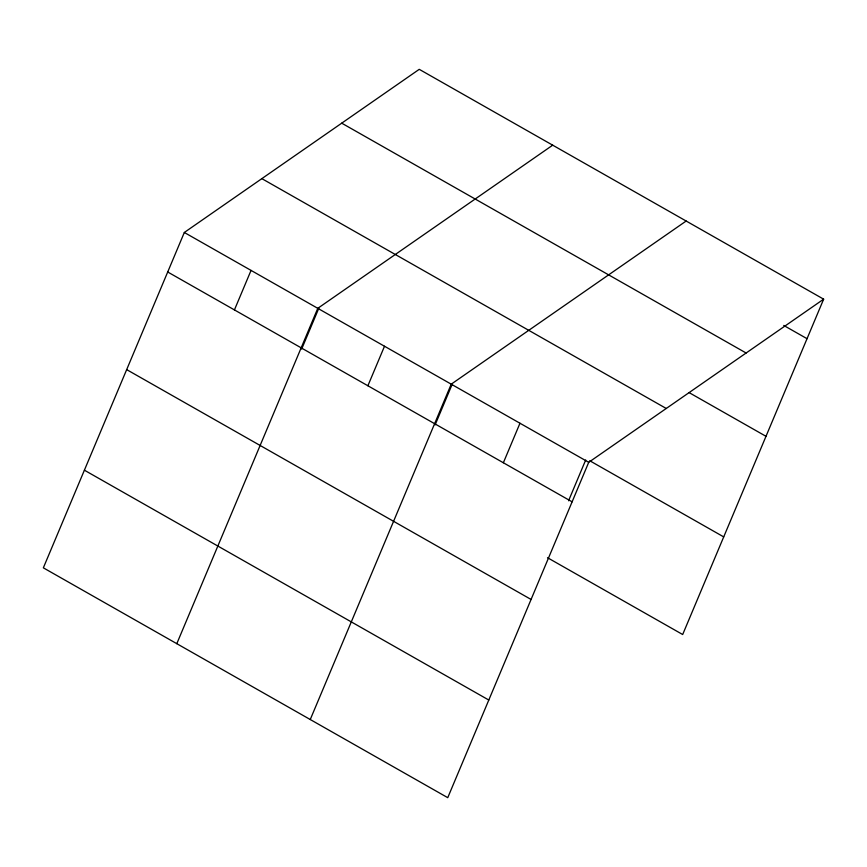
<?xml version="1.0" encoding="UTF-8"?>
<svg xmlns="http://www.w3.org/2000/svg" width="867" height="867" viewBox="0 0 867 867"><rect width="100%" height="100%" fill="white"/><g stroke="black" fill="none" stroke-linecap="round" stroke-linejoin="round"><path stroke-width="1.3" d="M184.324 232.475L43.35 567.831L447.751 797.673L588.726 462.317L823.65 299.169L419.249 69.327L184.324 232.475L588.726 462.317M234.437 309.909L251.051 270.396M176.803 643.672L317.777 308.327L552.702 145.179M301.651 349.076L318.796 308.294M367.89 385.761L384.504 346.247M310.256 719.523L451.23 384.168L686.155 221.031M435.104 424.917L452.249 384.135M503.369 462.75L519.972 423.248M568.557 500.768L585.702 459.987M823.65 299.169L682.676 634.525L547.51 557.709M783.735 325.439L807.036 338.683M341.717 123.168L746.119 353.01M689.092 392.599L766.005 436.318M261.845 178.635L666.246 408.476M589.723 460.735L723.717 536.901M167.71 271.989L572.112 501.83M126.669 369.613L531.07 599.455M84.392 470.196L488.793 700.037"/></g></svg>
